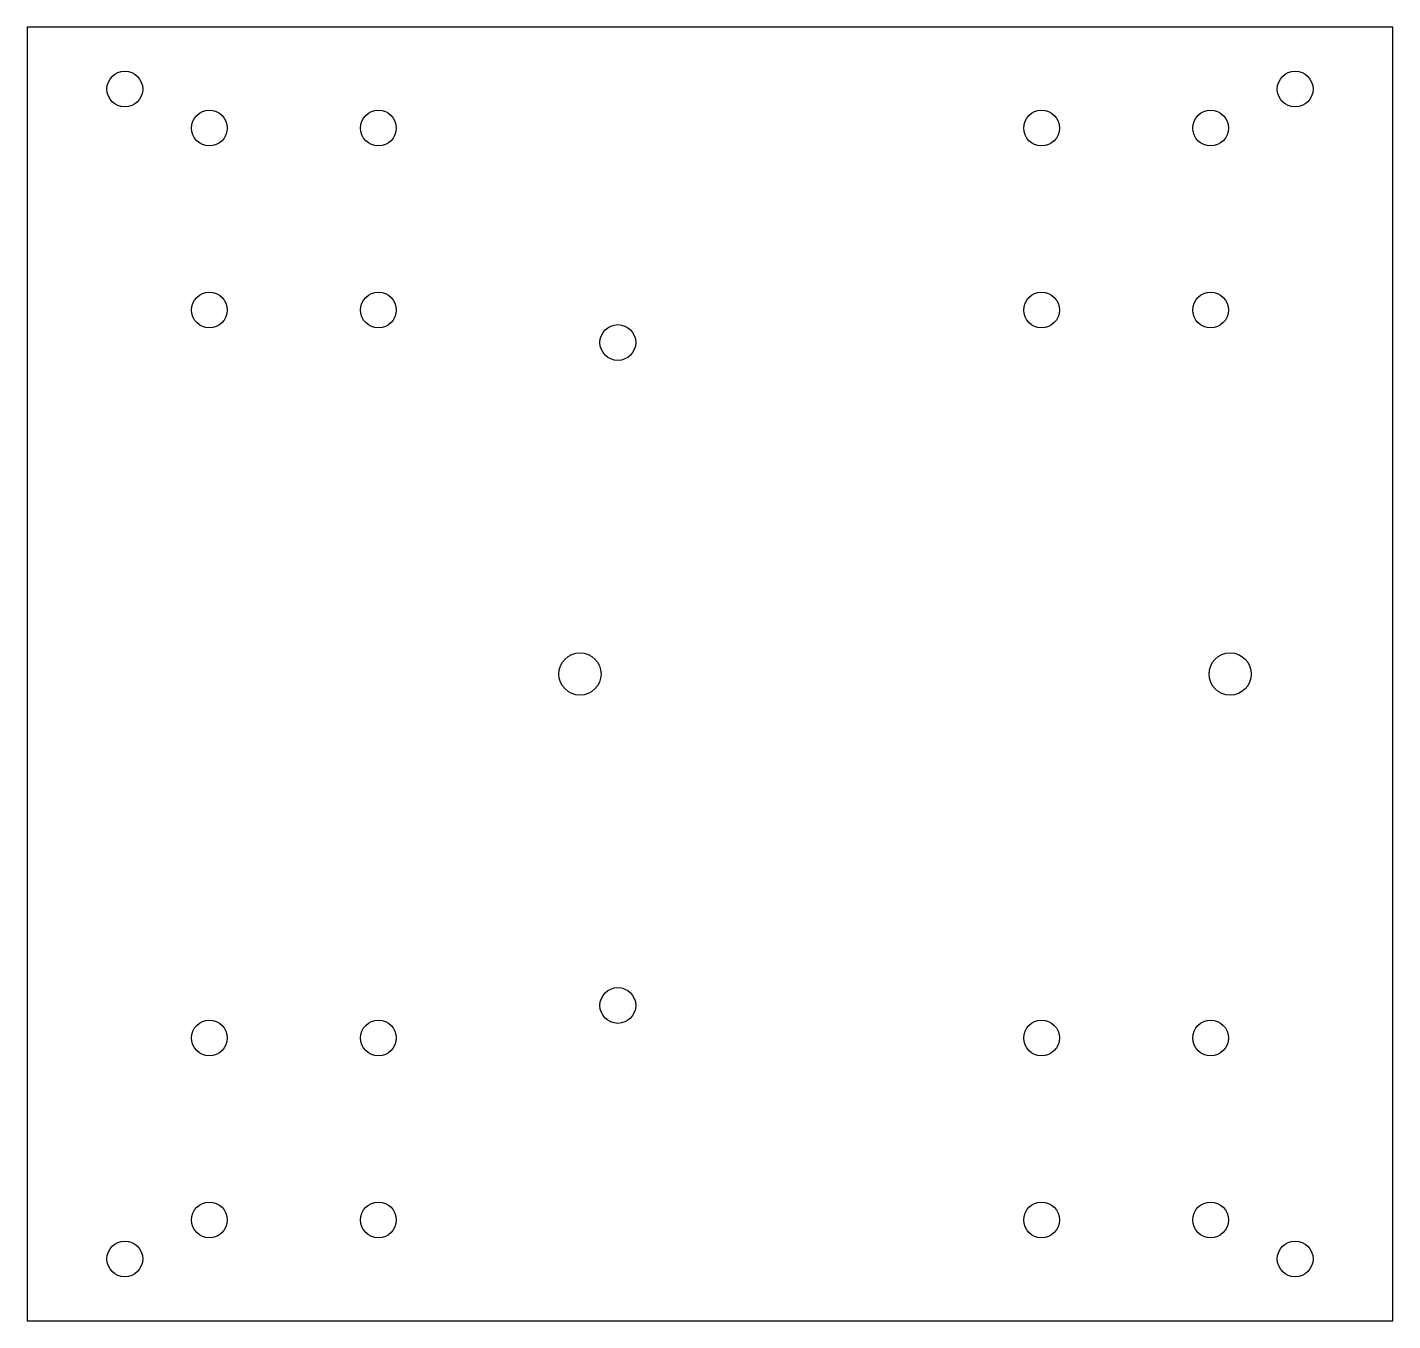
# Model space of a CAD drawing. Header units: millimetres. Extents: x -105 to 105, y -100 to 100.
import ezdxf

# ---------------------------------------------------------------- set-up
doc = ezdxf.new("R2010")
doc.units = ezdxf.units.MM

msp = doc.modelspace()

# ---------------------------------------------------------------- linework, layer by layer
at = {"layer": 'CUT'}
msp.add_lwpolyline([(-105, -99.5), (105, -99.5), (105, 99.5), (-105, 99.5)], close=True, dxfattribs=at)
at = {"layer": 'DRILL'}
for centre, radius in [((-90, 90), 2.75), ((90, 90), 2.75), ((-77, 84), 2.75), ((-51, 84), 2.75), ((51, 84), 2.75), ((77, 84), 2.75), ((-77, 56), 2.75), ((-51, 56), 2.75), ((51, 56), 2.75), ((77, 56), 2.75), ((-14.175, 51), 2.75), ((-20, 0), 3.25), ((80, 0), 3.25), ((-14.175, -51), 2.75), ((-77, -56), 2.75), ((-51, -56), 2.75), ((51, -56), 2.75), ((77, -56), 2.75), ((-77, -84), 2.75), ((-51, -84), 2.75), ((51, -84), 2.75), ((77, -84), 2.75), ((-90, -90), 2.75), ((90, -90), 2.75)]:
    msp.add_circle(centre, radius, dxfattribs=at)

doc.saveas('drawing.dxf')
